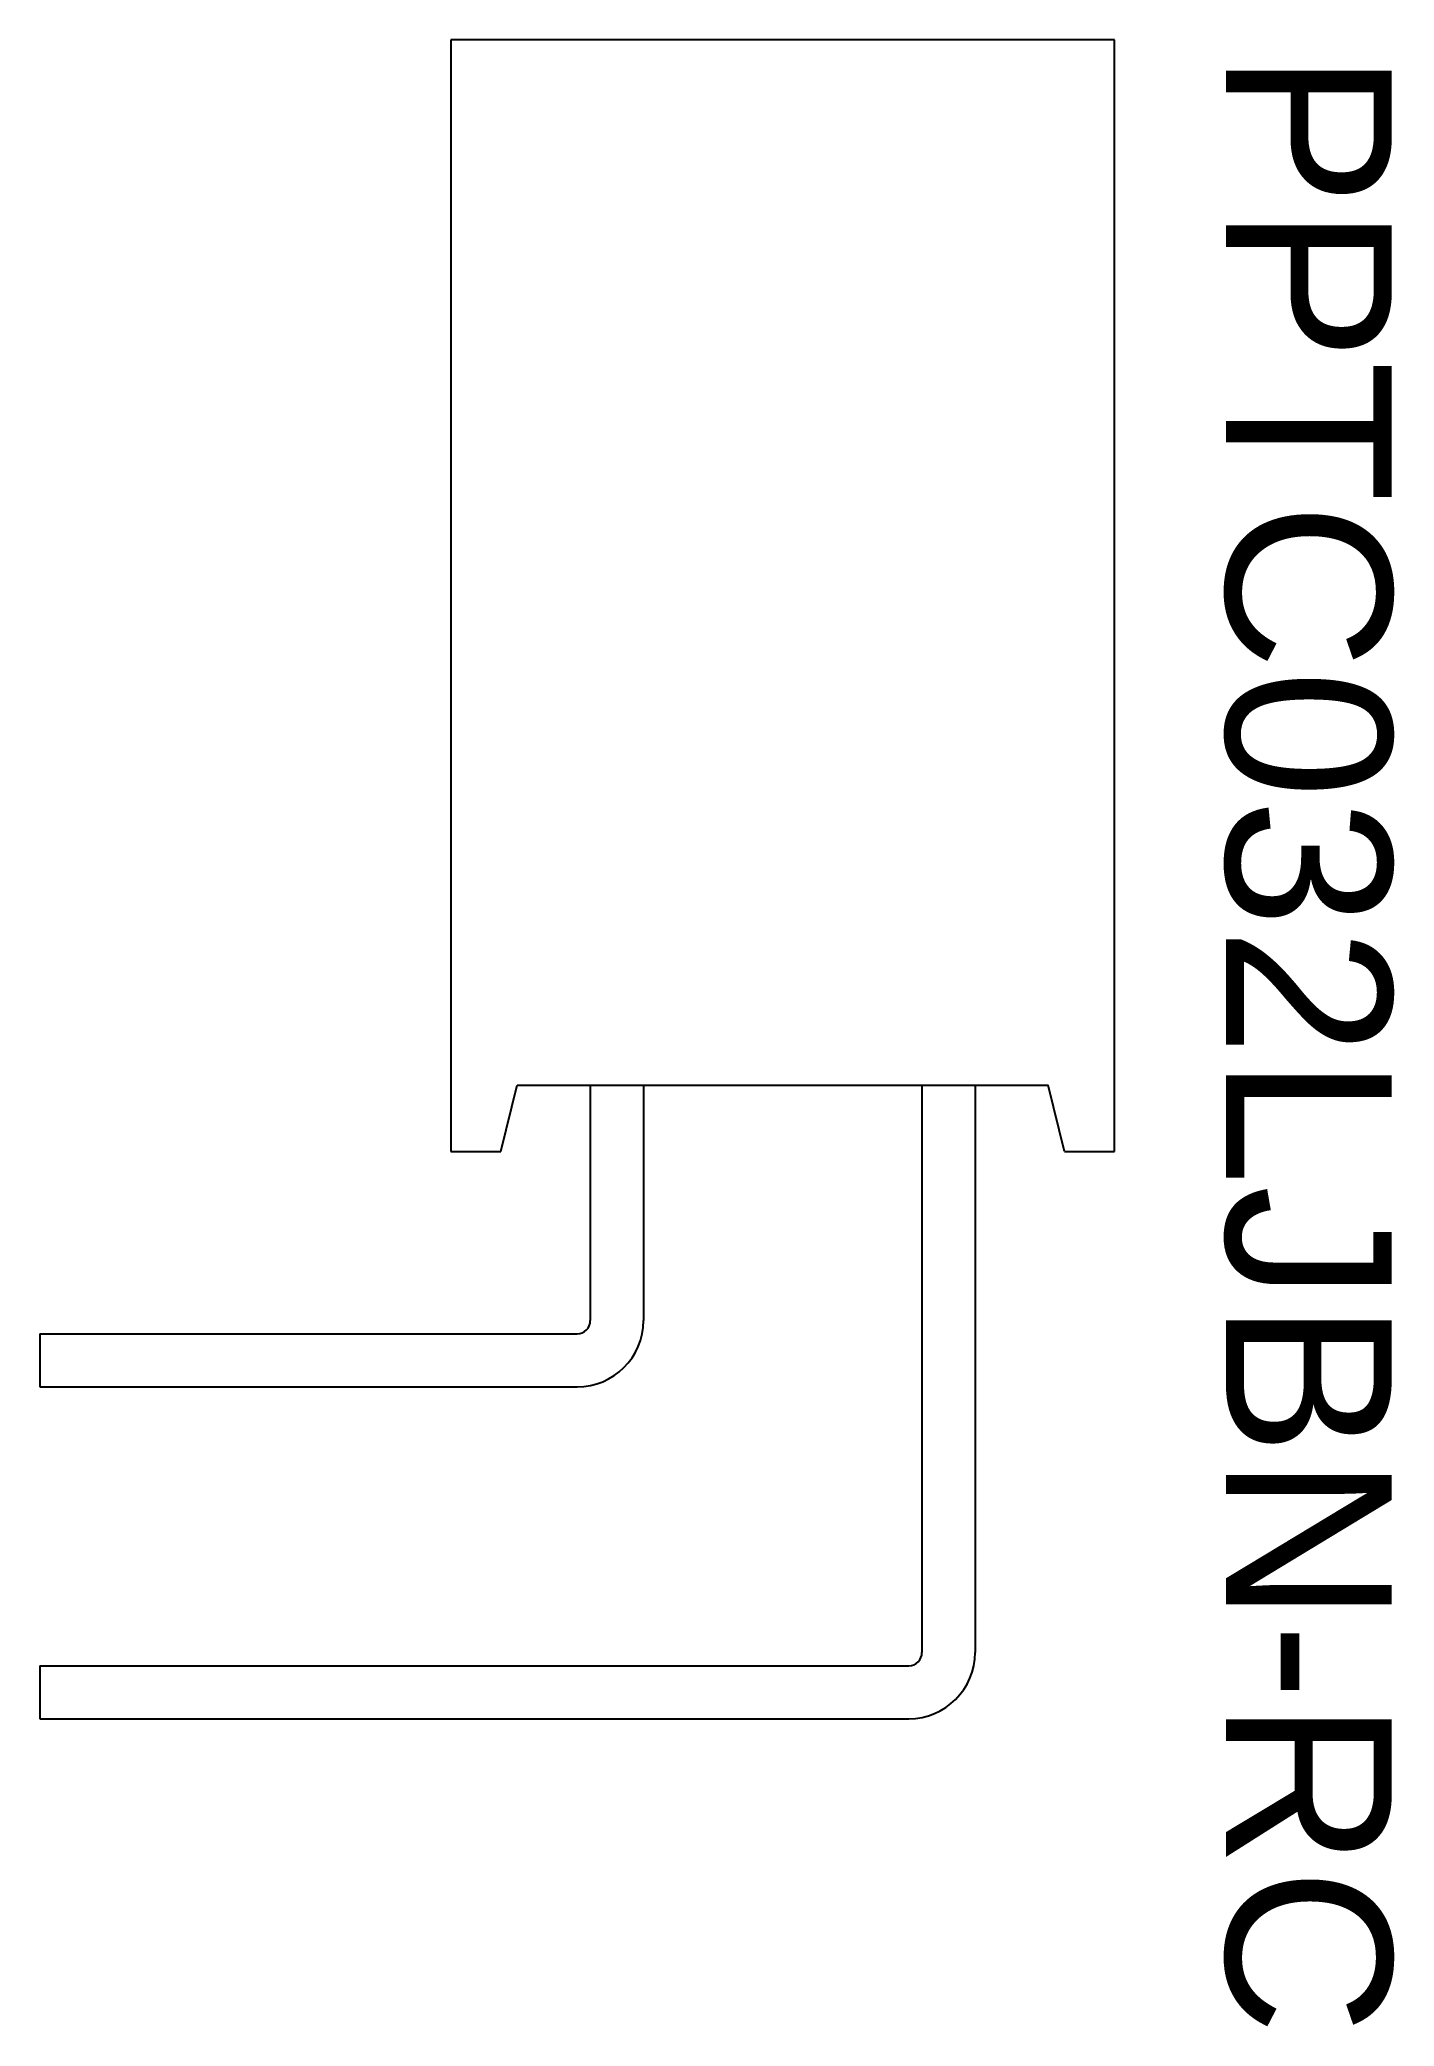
# Model space of a CAD drawing. Header units: inches. Extents: x -0.124 to 0.284, y -0.264 to 0.335.
import ezdxf
from ezdxf.enums import TextEntityAlignment as Align

# ---------------------------------------------------------------- set-up
doc = ezdxf.new("R2010")
doc.units = ezdxf.units.IN
doc.header["$MEASUREMENT"] = 0
doc.layers.get('0').update_dxf_attribs({"color": 5})
doc.styles.get("Standard").update_dxf_attribs({"font": 'arial.ttf'})

msp = doc.modelspace()

# ---------------------------------------------------------------- linework, layer by layer
for p, q in [((0.2, 0.335), (0, 0.335)), ((0, 0.335), (0, 0)), ((0.2, 0), (0.2, 0.335)), ((0.015, 0), (0.02, 0.02)), ((0.02, 0.02), (0.18, 0.02)), ((0.042, 0.02), (0.042, -0.051)), ((0.058, 0.02), (0.058, -0.051)), ((0.142, 0.02), (0.142, -0.151)), ((0.158, 0.02), (0.158, -0.151)), ((0.185, 0), (0.18, 0.02)), ((0, 0), (0.015, 0)), ((0.185, 0), (0.2, 0)), ((-0.124, -0.055), (-0.124, -0.071)), ((-0.124, -0.055), (0.038, -0.055)), ((-0.124, -0.071), (0.038, -0.071)), ((-0.124, -0.155), (0.138, -0.155)), ((-0.124, -0.155), (-0.124, -0.171)), ((-0.124, -0.171), (0.138, -0.171))]:
    msp.add_line(p, q)
for centre, radius in [((0.038, -0.051), 0.02), ((0.038, -0.051), 0.004), ((0.138, -0.151), 0.02), ((0.138, -0.151), 0.004)]:
    msp.add_arc(centre, radius, 270, 0)

# ---------------------------------------------------------------- texts
msp.add_text('PPTC032LJBN-RC', height=0.05, rotation=270).set_placement((0.25865, 0.33139), align=Align.MIDDLE_LEFT)

doc.saveas('drawing.dxf')
